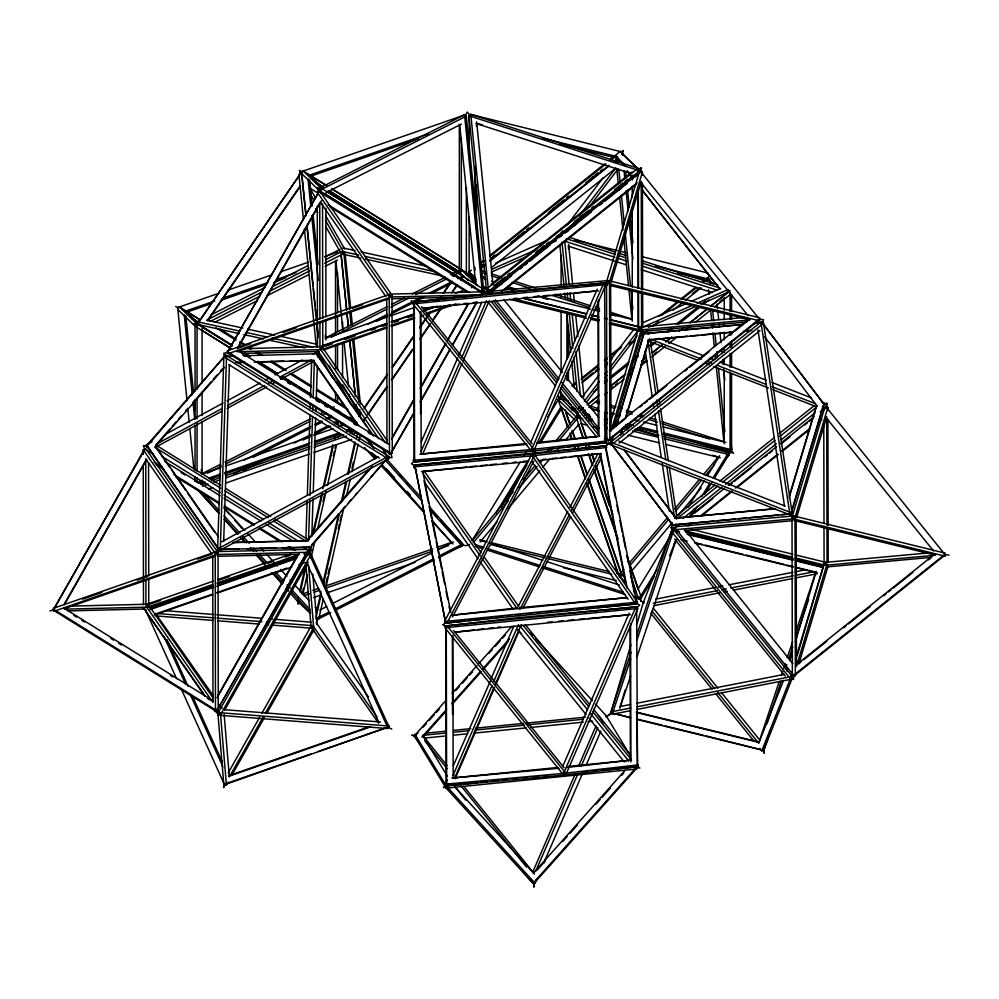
<?xml version="1.0" encoding="UTF-8"?>
<svg xmlns="http://www.w3.org/2000/svg" width="999" height="999" viewBox="0 0 999 999"><rect width="100%" height="100%" fill="white"/><g stroke="black" fill="none" stroke-linecap="round" stroke-linejoin="round"><path stroke-width="1.5" d="M282.53 547.764L311.463 547.19L217.607 549.525L223.876 356.081L232.73 356.044M220.28 549.65L226.548 356.206L223.876 356.081M223.689 541.333L229.42 364.36M305.919 538.911L307.13 501.648M307.33 495.442L309.94 414.71M310.14 408.504L310.289 403.846M310.489 397.639L311.7 360.377L314.373 360.514L254.171 362.137M232.904 542.632L308.529 540.596L309.84 500.237M309.99 495.579L312.562 416.396M312.762 410.189L312.912 405.532M313.162 397.777L314.323 362.063M311.825 536.276L313.037 498.826M313.236 492.594L315.659 417.707M315.871 411.463L316.021 406.793M316.221 400.549L317.332 366.221M317.632 356.868L317.732 353.746L243.544 355.756M414.772 465.047L445.679 623.126L636.525 603.933L636.688 602.172L605.619 445.841L414.772 465.047L445.679 623.126M533.129 454.832L532.654 450.262M454.807 548.588L462.175 546.041L462.437 543.768L429.295 506.73M316.77 621.803L317.133 618.768M489.51 294.355L489.872 291.396L608.204 280.557L759.752 317.794L759.39 320.766L756.318 321.041M600.162 284.216L607.842 283.516L608.204 280.557M608.379 440.234L607.892 444.18L605.069 442.132M609.902 322.565L639.922 329.945L640.284 326.985L744.23 317.457M678.021 530.457L674.987 529.707L675.349 526.748L793.681 515.909L945.229 553.146L944.867 556.118L941.795 556.393M674.987 529.707L793.318 518.868L793.681 515.909M793.368 679.532L793.855 675.586M795.379 557.917L825.399 565.297L825.761 562.337L928.146 552.947M471.528 273.788L471.029 276.623L475.487 278.059M622.514 154.308L623.164 150.524M298.139 598.189L297.452 601.223L310.389 613.411M299.85 590.584L305.344 566.271M307.742 555.631L309.802 546.503M312.55 534.353L321.803 493.306M322.839 488.748L332.792 444.667M334.153 438.586L334.84 435.552M337.25 424.912L337.937 421.878M300.237 592.282L306.044 566.57M308.766 554.47L310.477 546.915M313.549 533.304L322.427 493.968M324.138 486.413L333.354 445.566M334.715 439.523L335.739 434.99M338.124 424.4L338.811 421.366M302.11 594.268L303.471 588.186M323.027 501.548L324.4 495.467M333.316 455.956L334.353 451.386M335.04 448.351L335.726 445.317M302.834 594.442L307.267 574.775M311.026 558.141L314.785 541.495M317.507 529.395L326.049 491.583M327.41 485.539L336.626 444.705M338.336 437.137L339.36 432.604M340.721 426.548L341.408 423.526M316.608 611.376L321.054 591.72M323.102 582.642L338.461 514.585M341.196 502.485L345.966 481.306M347.677 473.738L354.845 441.983M316.121 616.97L321.266 594.168M323.664 583.528L339.448 513.611M342.195 501.448L346.653 481.693M348.364 474.088L355.232 443.693M356.593 437.612L357.63 433.054M326.036 583.279L327.397 577.235M328.084 574.213L329.445 568.156M338.324 528.833L339.348 524.288M340.035 521.266L341.396 515.222M351.985 468.331L353.346 462.275M323.177 599.363L318.718 619.13L315.771 618.481M325.574 588.723L343.756 508.166M346.503 496.016L350.274 479.295M351.985 471.69L358.166 444.33M359.19 439.772L360.227 435.214M197.565 323.738L300.512 173.664L197.565 323.738L231.793 345.005M630.406 710.701L612.112 714.273L611.113 711.85L630.869 644.73M637.012 623.851L643.593 601.473M620.329 706.268L625.149 689.884M786.8 671.103L787.674 668.119M789.872 660.676L792.494 651.748M795.566 641.321L816.158 571.328M636.513 709.502L792.007 679.108L791.021 676.673L792.332 672.202M797.165 655.794L823.488 566.308L820.441 566.908M792.007 679.108L793.331 674.625M610.751 437.4L609.865 440.372L606.88 440.084L606.53 281.893L639.397 171.778L642.382 172.078L642.394 175.175M609.865 440.372L609.515 282.18L642.382 172.078M611.101 282.355L641.258 181.343L641.508 289.86M610.664 421.903L638.611 328.321L641.595 328.609L641.508 292.957M641.595 328.609L610.988 431.106L610.651 283.841M613.423 428.471L642.744 330.269M821.503 401.848L824.4 402.984L790.534 515.072L610.526 444.667L613.186 435.751M616.296 425.362L643.393 334.815L644.38 332.58L648.738 334.278M610.526 444.667L613.286 436.488M616.395 426.098L644.38 332.58M620.978 432.929L622.315 428.484M625.861 416.62L648.476 341.034M620.641 435.139L622.852 427.722M625.524 418.831L649.462 338.798M789.447 495.504L816.058 406.581M789.11 497.714L816.608 405.819M791.87 510.614L823.413 405.219M796.228 672.752L795.341 675.724L792.357 675.436L792.007 517.245L824.874 407.13L827.859 407.43L827.871 410.527M795.341 675.724L794.992 517.532L827.859 407.43M796.578 517.707L826.735 416.695M795.629 658.978L824.088 563.673L824 526.461M798.9 663.823L828.221 565.621M630.981 652.31L610.801 712.649L630.594 717.906M636.887 634.64L671.815 530.157L679.395 532.005M612.437 713.473L630.644 659.028M637.037 639.897L673.451 530.981L671.815 530.157M619.767 708.453L630.631 675.948M637.05 656.743L676.073 540.034M759.527 740.546L779.282 681.455M781.255 675.536L782.741 671.103M783.728 668.156L785.214 663.723M787.187 657.817L792.619 641.558M795.591 632.704L815.346 573.601M767.082 723.651L781.405 680.806M785.364 668.98L786.837 664.547M788.823 658.641L792.769 646.828M795.728 637.961L808.578 599.55M636.65 719.392L763.785 750.424L770.179 731.293M298.077 603.871L298.963 601.373L298.052 603.896M440.571 519.88L462.637 543.956L461.963 545.854L438.486 557.817M386.201 722.24L388.861 726.023L387.924 728.571L218.769 715.222L219.705 712.674L217.033 708.89M223.639 787.537L224.875 784.165M378.671 723.276L311.875 628.221L312.812 625.674L272.665 622.514M309.84 553.533L311.089 550.137M223.601 787.512L224.85 784.14M642.919 603.496L671.465 531.368L673.813 529.757L792.682 677.085L764.135 749.213L761.8 750.823L759.852 748.401M669.58 555.919L675.799 540.197M783.553 680.381L758.678 743.244L717.544 692.27M761.8 750.823L790.346 678.696L792.682 677.085M485.477 293.868L603.808 283.042L605.918 284.578L533.716 451.024L415.397 461.85L413.274 460.314L414.51 457.467M421.303 441.82L457.704 357.879M458.941 355.032L481.78 302.397M421.091 451.348L459.94 361.788M461.788 357.53L486.463 300.662M422.589 454.308L462.05 363.324M463.286 360.477L489.185 300.774M530.631 442.694L597.227 289.161M413.274 460.314L531.605 449.488L603.808 283.042M536.863 878.933L535.014 883.203L532.554 882.854L444.705 786.5L447.152 779.919M453.321 765.696L490.272 681.218M490.971 678.908L513.798 626.273M535.014 883.203L447.152 786.85L448.389 784.003M453.109 775.224L491.958 685.664M493.818 681.393L518.481 624.537M454.607 778.184L494.08 687.2M495.304 684.352L521.203 624.65M455.144 778.745L494.517 687.762M495.754 684.914L519.143 630.893M562.649 766.57L629.245 613.036M563.623 773.363L635.826 606.917L637.949 608.453L565.746 774.899L447.415 785.726L445.304 784.19L563.623 773.363L565.746 774.899M532.629 872.352L575.087 774.262M578.783 765.734L596.016 725.923M535.689 871.29L577.534 774.612M581.231 766.083L597.852 727.697M543.631 863.286L582.429 773.663M586.126 765.122L600.911 730.981M671.228 527.834L675.174 528.234L671.191 527.847L672.564 524.862M762.249 322.652L763.561 319.655L759.602 319.318M217.732 552.447L219.143 549.587L216.683 553.259M316.408 353.683L317.844 350.786M149.051 448.401L146.416 446.765L147.502 444.605L225.749 355.057L388.923 456.506L309.59 548.201L306.968 546.565M146.416 446.765L225.749 355.057M531.905 454.07L534.365 455.594L606.755 447.477L604.308 445.966L531.905 454.07L444.53 621.49L446.99 623.014L465.472 620.941M446.99 623.014L534.365 455.594M452.51 616.945L533.841 461.088M518.169 606.505L567.844 511.338M569.992 507.192L598.064 453.409M519.905 609.402L569.567 514.235M571.728 510.089L601.236 453.546L538.436 460.576M523.001 607.979L570.654 516.658M572.827 512.512L600.986 458.553M227.922 782.205L226.398 784.902L223.726 783.616L217.894 713.311L308.504 552.897L311.176 554.183L311.438 557.242M226.398 784.902L220.567 714.597L311.176 554.183M224.663 710.127L308.254 562.15M228.184 772.926L259.628 717.27M261.925 713.186L311.001 626.311L305.956 565.422M230.082 775.574L263.062 717.195M265.359 713.124L312.912 628.958M231.718 775.461L264.46 717.494M266.745 713.448L313.961 629.87M303.009 547.252L308.266 550.524L216.471 711.525L53.247 610.114L143.494 451.061M53.247 610.114L145.042 449.113L152.947 454.021M64.336 604.008L99.001 542.919M100.537 540.197L145.979 460.114M64.361 604.757L146.766 459.515M414.198 412.962L390.459 454.008L227.235 352.597L319.043 191.596L482.267 293.007L480.731 295.704M227.235 352.597L319.043 191.596M238.336 346.491L319.967 202.597M237.587 348.601L321.541 200.637M217.819 695.691L297.927 554.52M217.083 697.801L298.713 553.921M216.471 711.525L283.766 592.907M285.302 590.209L306.705 552.472M392.595 436.813L414.16 398.813M420.317 387.949L445.729 343.156M447.277 340.434L468.069 303.783M391.845 438.936L414.173 399.563M420.342 388.711L445.754 343.906M448.064 339.835L468.868 303.184M390.459 454.008L413.411 413.574M420.292 401.436L438.648 369.093M440.172 366.396L450.112 348.876M453.171 343.481L476.885 301.698M420.317 402.185L450.149 349.613M452.435 345.567L476.91 302.435M472.177 540.409L520.217 461.963M524.288 455.319L526.735 451.323M547.902 416.758L559.303 398.139L568.219 400.999M495.654 513.498L528.059 460.576M532.117 453.971L534.54 450M538.598 443.381L561.276 406.343M501.011 507.38L526.935 465.047M533.416 454.458L535.839 450.499M540.709 442.557L561.763 408.166M637.799 589.36L671.016 535.127M673.451 531.156L677.497 524.55M688.036 507.342L704.233 480.894M707.479 475.599L719.63 455.756M634.328 597.477L640.259 599.388L639.772 597.577L656.88 569.655M689.447 516.458L694.33 508.479M701.66 496.515L709.802 483.216M713.061 477.897L728.533 452.634L689.934 440.209M640.259 599.388L654.108 576.785M673.651 544.867L676.91 539.547M691.57 515.621L697.265 506.306M704.595 494.343L711.925 482.38M714.372 478.384L729.02 454.458L728.533 452.634M465.159 115.497L467.32 112.063L469.817 115.222M200.312 319.892L179.271 306.78L177.66 309.34L195.255 326.323L230.769 348.451M195.255 326.323L196.865 323.763L179.271 306.78M303.059 170.841L301.448 173.401L319.043 190.384L482.155 291.995L483.753 289.423L320.654 187.824L303.059 170.841L326.735 185.589M319.043 190.384L320.654 187.824M207.917 319.705L299.95 186.164M207.642 320.804L300.549 185.989M358.978 415.397L360.751 412.824M364.285 407.692L387.3 374.3M392.607 366.596L413.848 335.776M420.042 326.798L426.236 317.807M428.009 315.234L429.77 312.662M438.623 299.825L440.397 297.252M443.044 293.406L449.238 284.415M358.703 416.496L361.351 412.649M364.011 408.791L387.025 375.412M392.332 367.707L414.448 335.602M419.767 327.897L425.961 318.906M427.722 316.346L430.382 312.487M439.235 299.65L440.996 297.078M443.656 293.231L451.623 281.668M362.837 421.466L365.497 417.619M368.156 413.761L385.851 388.087M392.045 379.096L412.4 349.55M420.367 337.999L430.107 323.876M432.754 320.017L440.721 308.466M453.109 290.484L456.655 285.339M363.449 421.291L366.109 417.445M367.869 414.872L387.35 386.625M391.77 380.194L413.898 348.089M420.092 339.111L430.706 323.688M432.48 321.129L441.333 308.279M451.948 292.869L457.267 285.165M460.801 280.032L463.461 276.174M558.903 235.814L562.674 230.869M567.382 224.688L603.184 177.71M567.27 231.706L575.674 220.679M579.408 215.772L615.821 167.994M574.787 225.737L583.191 214.71M588.798 207.367L617.732 169.393M582.005 397.327L598.813 375.287M605.344 366.708L607.217 364.26M610.014 360.577L634.29 328.721M578.633 408.628L580.506 406.156M584.278 401.211L599.35 381.431M605.007 374.013L606.893 371.541M609.715 367.832L637.974 330.744M580.544 410.04L582.417 407.567M586.188 402.622L598.438 386.551M605.032 377.897L606.917 375.424M609.74 371.715L637.062 335.864M472.34 540.496L513.286 491.67M523.276 479.757L535.252 465.459M546.241 452.36L549.238 448.788M555.219 441.645L577.197 415.434L580.219 416.183M473.226 542.707L508.179 501.011M519.168 487.912L537.137 466.471M540.134 462.899L542.132 460.514M549.125 452.185L552.122 448.613M558.116 441.458L578.084 417.644L577.197 415.434M480.144 541.957L497.052 521.79M507.992 508.741L539.822 470.779M542.807 467.22L549.775 458.916M556.73 450.611L559.715 447.053M565.684 439.935L578.621 424.513M623.838 572.852L620.854 576.411L619.954 574.2L623.938 569.455M628.908 563.523L667.707 517.257M674.662 508.953L699.537 479.295M703.508 474.55L718.431 456.755M629.795 565.734L668.593 519.455M675.549 511.151L701.41 480.307M705.394 475.561L714.347 464.885M631.368 571.366L672.302 522.539M678.296 515.384L701.261 487.999M727.222 457.03L729.22 454.645L728.333 452.447L663.348 436.526M155.832 445.005L170.205 428.571M172.253 426.223L176.361 421.528M178.409 419.18L181.481 415.659M185.589 410.964L187.637 408.616M192.77 402.747L211.239 381.618M213.287 379.27L217.395 374.575M220.467 371.054L222.527 368.706M224.525 367.345L154.758 447.177L220.804 488.236M369.293 469.006L307.742 539.448L274.713 518.918M307.692 540.434L372.327 466.471M311.688 544.88L339.123 513.486M341.159 511.163L345.229 506.505M348.276 503.021L351.323 499.525M355.382 494.88L357.417 492.557M370.629 477.435L388.923 456.506M446.041 700.299L414.123 736.101L418.019 740.933M452.222 693.368L476.935 665.646M478.996 663.336L511.95 626.385M415.896 735.326L417.944 733.016M423.101 727.247L426.186 723.776M429.283 720.316L434.428 714.535M436.488 712.225L439.572 708.766M456.056 690.284L459.14 686.825M462.225 683.353L467.382 677.584M469.443 675.274L472.527 671.803M488.998 653.321L492.095 649.862M495.179 646.403L500.337 640.621M502.385 638.311L505.482 634.852M421.778 737.2L446.516 709.452M451.673 703.671L480.531 671.303M482.604 668.993L509.403 638.935M446.228 710.988L423.551 736.425L447.028 765.559M452.41 704.058L481.268 671.69M483.329 669.367L508.079 641.633M533.391 873.188L625.124 770.291M537.212 870.092L545.466 860.851M562.986 841.195L567.107 836.575M570.204 833.104L577.41 825.012M595.966 804.195L600.087 799.575M602.16 797.264L610.401 788.011M621.74 775.299L623.801 772.989M532.904 883.416L635.876 767.919L637.649 767.145L534.665 882.641L532.904 883.416L522.19 870.129M607.867 444.155L605.531 446.728L607.892 444.118L611.013 443.544M416.483 470.729L413.811 466.895L415.572 464.947L534.015 453.858L637.487 602.085L635.714 604.02L597.265 607.629M413.811 466.895L532.255 455.806L534.015 453.858M443.244 624.737L445.591 622.152M482.954 290.709L485.589 292.445L481.868 293.306L485.626 292.445L487.624 290.447L485.626 292.432M469.13 154.583L469.13 115.797L470.604 114.273L639.572 168.781L639.572 173.426M621.241 152.572L623.214 150.537M638.086 174.95L638.086 170.292L639.572 168.781M721.191 448.264L730.082 451.123L731.555 449.612L731.555 373.576M304.895 555.569L310.377 553.034L388.923 726.797L224.525 784.752L181.094 688.686M224.525 784.752L225.587 783.753M414.21 461.151L411.426 463.748L414.672 465.746M217.632 715.184L219.056 713.86M446.228 785.027L443.444 787.624L445.779 786.588M487.587 293.656L415.047 301.91L412.937 303.871L531.605 451.236L604.158 442.969L606.268 441.009L604.32 438.598M604.832 283.866L607.654 281.256L608.141 281.955L607.654 281.256M531.605 451.236L533.716 449.275L606.268 441.009M519.617 617.532L447.065 625.786L444.955 627.747L563.636 775.112L636.176 766.845L638.286 764.884L565.734 773.151L563.636 775.112M636.85 607.742L639.672 605.132L636.45 603.121M480.519 266.945L482.942 265.022M491.408 258.242L495.029 255.344M510.764 242.769L524.075 232.13M526.485 230.195L528.908 228.259M548.264 212.787L563.998 200.212M568.831 196.341L566.421 198.277L568.893 196.241M585.776 182.805L593.031 176.998M595.454 175.062L597.877 173.127M481.406 267.982L485.027 265.085M489.872 261.214L608.441 166.433M614.485 161.588L618.119 158.691M491.558 267.507L615.359 168.544M609.765 439.523L759.752 319.543L640.709 171.666L489.51 292.607L489.885 293.144M491.083 292.17L511.65 275.724M520.117 268.956L522.539 267.02M524.962 265.085L527.372 263.149M529.795 261.214L550.362 244.767M560.039 237.025L562.449 235.09M564.872 233.154L591.483 211.863M599.949 205.095L602.372 203.159M604.795 201.224L626.56 183.804M635.027 177.035L637.449 175.1M501.261 291.583L637.162 182.867M504.058 290.172L636.313 184.378M604.745 381.418L607.167 379.483M609.602 377.547L629.02 362.013M633.878 358.142L637.512 355.232M649.65 345.529L653.296 342.62M666.645 331.943L671.503 328.059M676.348 324.176L698.201 306.718M703.059 302.834L705.481 300.899M593.493 392.157L598.351 388.274M604.42 383.429L606.843 381.493M610.489 378.584L628.696 364.023M632.33 361.114L638.398 356.256M650.536 346.566L655.394 342.682M668.743 332.005L673.601 328.122M678.446 324.238L700.299 306.78M703.933 303.871L708.791 299.987M583.453 407.842L581.031 409.777L583.354 407.792M587.075 404.932L599.175 395.267M625.799 373.988L610.064 386.563L624.525 374.95M634.265 367.22L629.42 371.079L633.004 368.194M652.409 352.709L662.087 344.967M665.721 342.07L671.765 337.237M679.033 331.431L683.865 327.56M689.922 322.727L706.855 309.178M710.489 306.281L729.844 290.809M609.315 430.694L748.85 319.081M610.901 430.257L624.238 419.58M640.022 406.968L642.444 405.02M644.867 403.084L647.302 401.136M649.725 399.2L666.708 385.614M684.914 371.054L687.337 369.106M689.76 367.17L709.178 351.636M729.807 335.14L732.23 333.191M734.665 331.256L749.225 319.605M608.553 440.497L608.191 439.96L759.39 319.018L759.752 319.543M675.361 528.496L674.987 527.959L679.832 524.088M688.299 517.32L724.587 488.286M728.209 485.389L776.598 446.69M780.219 443.781L814.085 416.695M820.142 411.85L826.185 407.018L945.229 554.895L794.03 675.848L674.987 527.959M689.872 516.883L692.295 514.947M694.705 513.011L712.849 498.501M729.782 484.952L732.205 483.017M734.627 481.081L751.56 467.532M764.859 456.893L767.282 454.957M769.705 453.022L772.127 451.086M781.805 443.344L790.271 436.575M804.782 424.962L807.204 423.027M809.615 421.091L813.248 418.194M822.926 410.452L826.548 407.542L826.185 407.018M687.949 525.961L691.595 523.051M700.087 516.258L731.63 491.021M735.276 488.111L777.746 454.133M781.38 451.223L809.29 428.896M818.993 421.141L821.428 419.193M689.535 525.524L693.169 522.614M701.66 515.821L732.005 491.545M736.85 487.674L778.109 454.67M782.966 450.786L809.652 429.433M818.144 422.639L821.79 419.73M796.003 665.084L934.327 554.433M798.8 663.673L801.223 661.725M803.658 659.79L826.71 641.346M843.693 627.759L846.116 625.811M848.551 623.875L870.391 606.405M883.74 595.729L886.163 593.781M888.586 591.845L891.021 589.897M893.443 587.961L912.861 572.427M928.633 559.815L931.056 557.867M476.298 279.77L468.931 272.115L471.353 270.192M479.832 263.424L483.466 260.527M489.522 255.694L604.557 163.948M609.402 160.09L620.304 151.398L639.76 170.717L488.399 291.433L482.892 286.139M479.632 264.66L484.49 260.789M490.559 255.944L605.968 163.898M610.826 160.027L615.684 156.144L625.511 165.622M480.482 266.745L482.904 264.81M492.594 257.08L495.017 255.157M516.82 237.774L524.088 231.98M526.498 230.045L528.921 228.109M553.146 208.791L564.048 200.1M589.472 179.82L597.951 173.064M600.374 171.129L602.797 169.193M481.493 267.008L483.928 265.072M489.997 260.227L609.04 165.285M613.91 161.401L617.544 158.504L624.1 164.823M491.146 284.328L632.055 171.94M483.229 285.901L486.525 289.086L637.899 168.356M494.23 285.714L505.157 276.998M507.592 275.062L510.014 273.114M535.526 252.772L544.03 245.991M546.465 244.056L548.888 242.12M574.4 221.766L588.985 210.14M591.408 208.204L593.843 206.269M614.485 189.798L622.989 183.017M625.424 181.081L627.859 179.146M630.282 177.198L632.717 175.262M571.815 385.989L575.449 383.092M581.505 378.271L598.463 364.747M604.52 359.915L606.93 357.992M609.353 356.056L621.465 346.391M659.003 316.458L678.383 300.999M680.806 299.076L695.341 287.487M702.597 281.693L709.864 275.886M572.827 386.263L575.262 384.315M581.331 379.483L598.339 365.909M604.407 361.064L606.843 359.128M610.489 356.218L621.415 347.502M661.513 315.534L678.508 301.973M682.155 299.063L696.74 287.437M704.02 281.618L706.455 279.683M583.379 380.619L593.056 372.889M595.479 370.966L597.902 369.031M629.395 343.918L631.805 341.983M692.357 293.694L699.625 287.899M581.98 382.792L598.988 369.23M605.069 364.385L607.492 362.45M609.927 360.514L612.35 358.579M629.358 345.017L635.439 340.172M640.297 336.288L647.577 330.482M652.447 326.598L658.516 321.753M673.089 310.127L682.816 302.385M685.239 300.449L701.036 287.849M588.199 403.933L597.889 396.203M652.384 352.734L662.075 345.017M666.907 341.146L671.753 337.287M681.443 329.558L683.865 327.635M689.922 322.802L706.88 309.278M711.713 305.419L729.882 290.934M610.514 388.898L612.936 386.963M615.372 385.027L617.794 383.092M640.883 364.685L645.741 360.801M654.245 354.021L656.668 352.085M685.826 328.833L689.472 325.924M719.842 301.71L724.7 297.827M582.804 412.075L585.227 410.139M588.861 407.242L598.538 399.513M604.595 394.692L607.017 392.757M610.651 389.86L623.975 379.233M628.821 375.374L632.454 372.477M640.933 365.721L646.977 360.889M651.823 357.018L665.147 346.403M668.781 343.506L677.26 336.738M685.739 329.982L690.571 326.124M695.416 322.252L711.163 309.702M714.797 306.805L730.544 294.243M671.865 524L610.202 442.545L761.438 321.653L824.724 405.094L822.302 407.03M675.911 524.063L673.488 525.986L611.825 444.543L763.061 323.639M619.18 443.181L759.964 330.632M676.173 516.046L715.009 484.99M719.854 481.118L774.475 437.45M779.332 433.566L814.522 405.432M677.797 518.031L717.844 486.014M722.702 482.13L774.887 440.409M779.744 436.538L816.158 407.43M683.166 518.256L721.877 487.3M725.511 484.403L776.323 443.781M781.168 439.91L815.034 412.837M144.256 449.712L145.042 449.113M481.468 293.606L482.267 293.007M307.48 551.123L308.266 550.524M216.708 553.296L217.77 552.509M467.47 274.975L471.278 275.2L467.507 275L469.992 273.451M641.333 168.007L638.848 169.543L641.296 168.032M559.49 397.552L561.975 396.016M622.477 155.095L622.165 151.998L470.791 114.46L468.931 115.609L486.525 290.834L492.582 292.332M486.525 290.834L488.399 289.685L492.932 290.821M710.002 283.941L709.54 279.32L707.667 280.469L677.684 273.027M730.818 440.484L731.755 449.8L729.882 450.936L663.286 434.428M823.725 564.885L825.574 563.811L826.71 565.172L796.465 666.458L796.141 520.941M381.693 447.552L388.848 458.641L219.405 550.649L147.427 446.74L146.491 444.63L151.96 441.658M165.622 434.24L223.014 403.072M227.11 400.849L259.902 383.042M265.372 380.082L269.468 377.847M274.937 374.887L302.272 360.04M313.199 354.108L315.934 352.622L373.688 436.014M157.567 443.544L222.04 408.541M227.522 405.569L264.56 385.452M268.669 383.229L272.789 380.994M279.645 377.26L311.201 360.139M221.603 411.401L155.769 447.152L169.88 467.507M227.098 408.416L266.87 386.825M272.352 383.841L275.1 382.355M280.582 379.37L313.511 361.501L357.592 425.137M221.84 541.77L378.209 456.868M146.491 444.63L218.469 548.538L387.912 456.531M200.886 483.916L205.02 481.805M210.552 478.996L214.698 476.885M253.384 457.18L310.015 428.321M315.547 425.499L322.452 421.978M327.984 419.168L332.13 417.058M233.479 473.988L255.532 462.762M294.106 443.106L310.639 434.677M314.772 432.567L328.559 425.549M334.066 422.739L338.199 420.641M243.831 470.267L265.871 459.041M303.084 440.084L309.977 436.563M314.111 434.465L330.644 426.036M334.777 423.938L338.911 421.828M319.792 610.052L326.685 606.543M332.192 603.733L431.406 553.184M438.299 549.675L453.459 541.957M328.634 612.225L317.582 617.857L316.908 619.755L330.719 612.712M335.539 608.716L433.628 558.741M439.16 555.919L462.637 543.956M334.865 610.601L434.34 559.927M239.186 333.566L198.039 324.563L197.377 321.803L200.15 320.392M211.226 314.76L265.272 287.325M273.589 283.092L308.229 265.509M324.862 257.055L340.11 249.313M207.942 319.455L261.838 292.083M272.902 286.463L308.841 268.219M325.424 259.79L340.634 252.073M209.99 321.516L259.752 296.253M269.418 291.333L309.503 270.979M324.712 263.261L342.682 254.146L360.851 258.117M376.623 321.341L387.712 315.709M390.484 314.298L423.738 297.415M432.055 293.194L452.847 282.642M318.856 191.558L318.856 188.449L464.36 114.823L466.358 116.121L466.358 125.437M318.856 188.449L320.854 189.76L466.358 116.121M327.26 191.983L461.326 124.138M195.067 391.108L195.067 324.388L197.839 322.989M195.067 324.388L197.065 325.699L199.837 324.3M214.523 322.327L257.38 300.649M267.045 295.741L308.516 274.762M325.1 266.371L337.537 260.077M325.262 337.999L387.462 306.518M391.608 304.42L404.046 298.127M412.337 293.931L445.517 277.148M451.048 274.35L459.34 270.142L461.338 271.453L453.034 275.649M331.406 337.212L386.7 309.228M390.846 307.13L408.803 298.039M415.721 294.543L447.515 278.459M367.969 324.176L387.375 314.36M391.533 312.25L420.629 297.527M428.946 293.319L452.497 281.393M458.042 278.584L463.586 275.786M201.473 473.938L220.829 464.148M224.975 462.05L310.664 418.681M320.342 413.773L323.102 412.375M331.406 408.179L334.166 406.78M207.617 473.151L221.441 466.158M225.587 464.048L309.902 421.391M322.34 415.084L326.486 412.987M199.837 482.554L202.61 481.143M244.181 460.114L310.701 426.448M314.86 424.338L321.778 420.841M325.936 418.731L331.481 415.934M495.554 263.174L546.441 240.722M556.343 236.351L560.576 234.478M491.683 269.343L536.65 249.5M542.27 247.015L556.318 240.821M491.196 272.19L526.323 256.681M537.562 251.723L547.39 247.377M642.045 323.077L687.012 303.234M691.221 301.373L720.729 288.349M643.418 326.935L692.894 305.095M697.14 303.221L728.234 289.498M648.588 327.272L696.64 306.056M700.886 304.183L729.158 291.708M605.869 716.708L608.216 715.696M560.639 406.88L558.129 399.55L560.976 398.551L579.058 416.046L586.613 438.049M558.129 399.55L576.211 417.045L579.058 416.046M467.095 545.267L469.605 544.38M728.895 453.521L732.667 452.197M390.222 294.106L227.235 350.849L228.034 353.746L391.021 296.99L482.267 294.755L481.468 291.858L390.222 294.106L391.021 296.99M237.487 348.301L250.749 343.681M283.154 332.392L296.416 327.784M352.397 308.291L362.699 304.707M388.549 298.876L236.813 351.698L321.753 349.613L320.954 346.715L243.744 348.614M320.954 346.715L387.25 323.639M391.67 322.103L413.761 314.41M424.076 310.826L437.337 306.206M344.917 339.398L355.194 335.826M371.341 330.194L375.749 328.671M408.054 317.42L412.462 315.884M323.226 349.101L386.576 327.048M390.996 325.512L414.56 317.307M426.348 313.199L449.912 304.995M323.688 349.962L386.825 327.984M391.233 326.448L414.722 318.269M420.591 316.221L423.539 315.197M426.473 314.173L455.831 303.958M303.871 553.808L308.266 552.272L307.467 549.375L216.234 551.623L53.247 608.366L54.046 611.251L57.13 611.176M82.642 599.15L101.798 592.482M137.15 580.169L147.465 576.585M197.552 559.14L210.801 554.532M54.046 611.251L217.033 554.507L308.266 552.272M64.298 608.703L214.548 556.393M69.743 606.131L146.965 604.233L213.249 581.156M217.67 579.62L291.333 553.983M150.362 604.07L160.639 600.499M219.368 580.044L229.645 576.473M267.832 563.174L272.228 561.65M285.452 557.042L289.847 555.506M64.361 609.178L147.765 607.13L212.575 584.565M216.995 583.029L299.488 554.308L217.645 556.318M149.688 607.479L212.824 585.501M217.233 583.965L296.528 556.356M149.987 608.965L213.262 586.9M217.67 585.364L297.128 557.654M304.495 555.094L310.377 553.034M150.387 609.452L213.661 587.387M216.608 586.363L296.066 558.653M212.412 594.143L156.855 613.523L213.998 617.882M216.808 592.619L286.975 568.144M154.333 615.022L212.812 594.63M217.195 593.106L291.758 567.095M299.076 564.547L304.92 562.512M228.521 775.786L367.407 727.359M228.908 776.273L370.729 726.822M227.06 783.241L310.939 753.995M318.294 751.435L388.923 726.797M480.819 292.195L483.753 291.184L466.158 115.934L464.547 115.01L301.448 171.653L305.819 215.085M309.166 175.237L428.571 133.766M310.776 176.174L418.381 138.799M218.806 293.306L177.66 307.592L187.013 400.636M227.622 290.247L271.703 274.925M280.519 271.865L308.441 262.175M324.6 256.556L337.824 251.96M185.377 311.176L214.86 300.936M222.228 298.376L267.932 282.505M276.773 279.433L295.941 272.777M186.988 312.113L210.577 303.921M220.891 300.337L266.583 284.465M275.437 281.393L285.751 277.809M325.549 338.374L387.462 316.87M390.409 315.846L413.998 307.655M436.113 299.975L443.481 297.415M455.269 293.319L464.123 290.247M471.491 287.687L474.438 286.663M321.99 345.879L386.638 323.414M391.046 321.89L414.56 313.723M423.376 310.652L432.192 307.592M479.208 291.258L482.155 290.247L483.753 291.184M325.062 346.303L332.417 343.743M382.367 326.398L386.775 324.862M394.13 322.315L398.539 320.779M201.761 474.313L220.929 467.657M225.349 466.121L310.851 436.426M313.798 435.402L332.954 428.746M338.848 426.698L344.755 424.65M196.728 482.317L202.61 480.282M208.491 478.234L220.242 474.15M224.65 472.627L309.877 443.019M314.285 441.496L339.26 432.817M346.603 430.257L351.011 428.733M198.339 483.254L202.747 481.73M210.09 479.17L220.379 475.599M224.787 474.075L308.541 444.98M314.423 442.932L340.871 433.753M346.74 431.705L352.622 429.67M200.949 484.315L205.369 482.779M211.251 480.744L220.08 477.672M225.974 475.636L309.877 446.553M314.285 445.017L343.731 434.815M349.613 432.767L354.033 431.243M202.16 486.076L208.042 484.028M213.923 481.993L219.817 479.945M225.699 477.909L309.603 448.826M314.023 447.29L346.403 436.063M352.285 434.016L356.705 432.492M208.379 489.098L212.762 487.574M225.924 483.017L309.29 454.12M313.674 452.597L351.698 439.41M302.622 593.993L308.466 591.957M312.862 590.434L318.706 588.411M324.55 586.388L432.779 548.863M437.162 547.34L451.785 542.27M303.808 595.754L309.665 593.731M314.048 592.207L319.905 590.172M325.749 588.149L432.517 551.136M438.361 549.113L448.601 545.554M313.511 597.577L320.866 595.029M326.748 592.981L415.072 562.362M392.033 295.217L320.055 191.571L317.245 192.22L389.223 295.879L392.033 295.217L392.27 453.384L389.46 454.033L387.674 451.473M227.685 352.485L223.951 353.359L225.212 356.144L223.963 353.321M387.125 440.522L322.764 347.839L319.955 348.489L385.202 442.445M143.257 454.383L143.244 449.737L146.054 449.088L218.032 552.734L218.269 710.901L215.459 711.55L213.686 708.99M143.244 449.737L215.222 553.396L218.032 552.734M49.95 610.876L53.696 610.002M311.626 549.962L307.879 550.836L311.588 549.962L310.314 547.127M213.124 698.039L148.764 605.357L145.954 606.006L212.962 702.509L212.75 555.269M655.781 599.1L715.247 587.474M718.293 586.875L722.864 585.976M728.97 584.79L792.994 572.265M796.041 571.665L805.194 569.88M653.246 603.184L717.195 590.684M721.765 589.785L726.323 588.898M730.893 587.999L793.318 575.799M796.365 575.199L813.111 571.928M654.245 605.606L719.717 592.807M724.275 591.92L727.322 591.321M733.416 590.134L792.794 578.521M795.841 577.922L817.157 573.763M619.979 706.53L630.631 704.445M636.725 703.246L784.402 674.375M611.113 711.85L630.931 707.979M637.037 706.78L791.021 676.673M823.775 403.921L826.885 403.334L826.398 407.317L826.847 403.396L823.8 403.971M643.181 337L642.719 333.903L645.067 333.479M753.383 323.576L763.423 322.427L792.207 513.736L671.503 525.212L671.028 522.127M773.164 508.816L674.587 518.231L775.461 508.816M349.575 309.453L343.818 252.497L340.871 253.022L325.537 226.136M422.614 308.329L441.034 306.231M444.105 305.881L450.237 305.182M453.309 304.832L459.453 304.133M464.048 303.609L467.12 303.259M473.264 302.56L476.336 302.21M536.725 443.381L599.662 436.213M454.632 632.205L474.587 629.932M477.659 629.582L483.791 628.883M488.399 628.359L493.007 627.834M497.614 627.31L500.686 626.96M567.207 767.432L631.68 760.089M453.121 615.084L517.457 607.879M468.556 620.591L483.953 618.868M487.037 618.518L493.194 617.832M496.278 617.494L502.447 616.795M507.067 616.283L510.139 615.933M516.308 615.247L519.38 614.897M453.384 458.066L414.585 461.938L414.086 460.227L413.736 302.035L604.607 282.942L605.469 442.857L577.534 445.641M413.736 302.035L414.248 303.758L605.119 284.665M422.39 308.404L598.538 290.784M422.202 453.946L525.724 443.593M536.55 442.507L596.803 436.488M456.493 457.754L464.248 456.98M467.357 456.668L473.563 456.043M478.209 455.581L482.867 455.119M489.073 454.495L493.731 454.033M499.937 453.409L503.046 453.096M510.801 452.322L513.911 452.01M549.6 448.439L554.258 447.977M558.916 447.515L563.561 447.04M568.219 446.578L572.877 446.116M423.813 471.378L467.07 467.033M470.167 466.72L476.348 466.096M480.981 465.634L487.162 465.01M490.247 464.697L496.428 464.073M502.609 463.461L507.242 462.987M513.424 462.375L516.508 462.062M522.689 461.438L527.322 460.976M542.769 459.415L545.866 459.103M552.047 458.479L556.68 458.017M561.313 457.554L565.946 457.08M570.579 456.618L598.389 453.821M451.361 615.309L627.472 597.589M445.841 621.378L636.688 602.172M446.103 782.542L445.754 625.911L636.638 606.818L637.487 766.733L601.798 770.291M445.754 625.911L446.266 627.634L637.137 608.541M454.42 632.28L630.556 614.66M425.774 733.179L445.954 731.156M453.708 730.369L470.779 728.658M475.424 728.196L523.526 723.376M526.623 723.064L585.576 717.145M445.754 733.041L422.577 735.364L447.365 776.211M453.471 732.267L468.918 730.719M475.099 730.094L524.537 725.137M527.622 724.824L583.241 719.255M424.3 738.111L445.929 735.938M453.646 735.164L467.557 733.778M473.726 733.154L526.248 727.884M530.894 727.422L583.416 722.152M588.049 721.69L592.682 721.228M454.233 777.821L557.754 767.469M568.568 766.383L628.833 760.364M636.675 766.083L636.85 768.993L446.016 788.124L415.097 737.162L414.922 734.265L445.841 785.226L450.499 784.752M458.254 783.978L461.363 783.666M627.36 767.02L630.469 766.708M477.647 782.716L446.615 785.813L446.266 627.634M480.756 782.404L486.963 781.78M491.62 781.318L497.827 780.694M502.472 780.231L507.13 779.769M513.336 779.145L517.994 778.683M524.2 778.059L527.31 777.746M533.516 777.122L538.174 776.66M544.38 776.036L547.477 775.724M583.179 772.165L587.824 771.69M592.482 771.228L597.14 770.766M646.603 333.329L743.443 324.288M754.208 323.289L763.423 322.427M642.719 333.903L742.632 324.588M687.399 336.226L650.149 339.697L658.004 391.895M690.496 335.939L698.251 335.214M701.36 334.915L730.843 332.168M744.817 330.869L749.462 330.432M733.154 332.168L647.802 340.135L655.881 393.868M744.018 331.156L751.772 330.432M421.478 471.628L528.633 461.6M673.85 524.775L713.81 521.053M716.895 520.766L735.339 519.043M738.411 518.756L746.091 518.031M749.163 517.744L778.371 515.022M781.443 514.735L792.207 513.736M519.555 607.667L626.71 597.639M517.282 615.109L520.354 614.822M526.51 614.248L531.118 613.823M537.275 613.236L540.347 612.949M546.503 612.375L551.123 611.95M557.267 611.363L561.888 610.938M566.495 610.501L572.652 609.927M577.272 609.49L583.416 608.915M586.5 608.628L594.193 607.916M512.562 292.245L515.634 291.97M523.326 291.258L526.398 290.984M534.078 290.272L537.15 289.997M589.398 285.202L592.469 284.927M604.333 285.602L607.429 285.314M514.01 298.501L517.107 298.214M523.314 297.652L527.971 297.227M534.178 296.653L538.836 296.228M543.493 295.804L549.7 295.242M554.345 294.817L560.551 294.243M563.661 293.956L571.416 293.256M574.512 292.969L596.241 290.984M639.922 329.945L750.074 319.855L610.489 285.552M642.607 331.468L747.102 321.89M419.855 454.195L526.91 444.393M792.919 520.666L684.315 530.619L792.382 557.18M825.399 565.297L935.551 555.207L794.467 520.529M826.548 566.957L931.043 557.38M517.507 617.732L635.826 606.917M547.589 622.24L552.235 621.815M558.441 621.241L563.099 620.816M567.757 620.391L573.963 619.817M578.608 619.392L584.815 618.831M587.924 618.543L628.259 614.86M451.885 778.071L558.928 768.268M237.612 362.387L243.781 362.212M256.131 361.888L283.916 361.126M290.097 360.964L311.7 360.377M235.652 362.637L244.905 362.387M234.865 542.382L308.529 540.596M217.607 549.525L239.248 548.938M246.978 548.726L276.336 547.939M391.633 298.801L465.759 296.978M241.958 353.396L319.28 351.498M67.957 610.913L145.28 609.015M143.506 445.666L147.053 445.829M388.474 457.455L392.008 457.629L390.959 453.796M165.597 610.689L213.711 614.485M216.82 614.722L261.825 618.281M269.58 618.893L272.69 619.13M275.786 619.38L311.488 622.202M217.083 618.119L261.863 621.653M266.496 622.027L269.58 622.265M155.944 615.921L213.062 620.429M217.695 620.791L259.378 624.088M265.559 624.575L268.644 624.812M271.728 625.062L311.875 628.221M224.575 709.69L380.507 721.99M219.705 712.674L388.861 726.023M606.53 281.893L609.515 282.18M485.714 292.495L489.685 292.882L485.751 292.482L486.401 294.767M792.007 517.245L794.992 517.532M945.079 554.67L949.05 555.069M824.088 563.673L827.072 563.96M636.638 767.582L639.909 768.056L637.087 766.008M444.705 786.5L447.152 786.85M342.882 247.914L355.07 250.574M361.163 251.91L426.685 266.246M358.666 255.02L342.008 251.373L342.682 254.146M364.722 256.343L434.39 271.578M365.397 259.103L442.632 275.999M206.556 320.155L242.907 328.109M247.452 329.096L274.7 335.065M279.245 336.051L315.597 344.006M197.377 321.803L240.035 331.131M246.141 332.467L267.47 337.125M272.04 338.137L313.187 347.128M243.756 334.565L263.574 338.898M269.668 340.234L304.707 347.902M462.3 544.905L466.233 545.741M586.263 417.657L592.307 419.143M604.395 422.102L607.417 422.839M613.473 424.325L616.495 425.062M624.05 426.91L628.583 428.022M634.627 429.495L658.816 435.427M578.084 417.644L582.617 418.756M588.661 420.229L593.194 421.341M621.915 428.371L627.959 429.857M632.492 430.969L658.191 437.25M664.235 438.736L729.22 454.645M581.131 423.688L587.175 425.174M593.231 426.66L599.275 428.134M620.466 433.329L623.488 434.066M628.021 435.177L659.802 442.957M665.846 444.43L720.316 457.767M688.473 534.215L792.906 559.715M795.928 560.451L823.176 567.107M673.451 530.981L679.507 532.455M687.075 534.303L793.019 560.177M796.041 560.914L823.288 567.569M696.153 542.907L702.21 544.393M705.244 545.129L743.119 554.37M746.153 555.119L784.028 564.36M787.05 565.097L793.119 566.583M796.141 567.32L814.322 571.765M681.118 539.672L687.175 541.146M694.755 543.006L793.231 567.045M796.253 567.782L817.469 572.964M480.769 540.122L486.825 541.608M491.358 542.719L545.829 556.056M548.851 556.793L609.365 571.615M616.932 573.463L619.954 574.2M490.734 544.555L545.204 557.892M548.226 558.628L611.775 574.188M563.436 567.657L616.333 580.606M636.313 712.062L759.028 742.02M636.425 712.524L759.153 742.482M615.347 713.761L630.481 717.457M636.538 718.93L662.262 725.212M665.284 725.948L703.121 735.189M706.156 735.926L763.785 750.424M607.842 283.516L759.39 320.766M523.214 298.214L586.251 313.698M592.257 315.172L598.251 316.658M604.258 318.132L607.255 318.868M610.264 319.605L640.284 326.985M513.848 298.963L585.889 316.671M590.397 317.769L599.4 319.98M509.215 299.2L586.513 318.194M591.058 319.318L598.638 321.178M609.24 323.788L639.56 331.231M793.318 518.868L944.867 556.118M690.671 529.133L792.744 554.22M795.741 554.957L825.761 562.337M685.601 532.317L793.206 558.766M796.24 559.515L823.513 566.208M542.594 138.162L617.544 156.756L618.169 162.912M476.261 123.327L482.267 124.813M560.214 144.143L615.684 157.892M574.887 240.035L617.282 250.537M620.304 251.286L626.361 252.797M641.495 256.543L708.104 273.064M655.569 265.934L709.54 279.32M494.517 285.302L497.514 286.051M506.505 288.274L513.998 290.135M537.986 296.091L590.459 309.103M593.456 309.84L599.45 311.326M609.939 313.936L632.429 319.505M524.725 298.701L586.788 314.086M591.333 315.209L598.901 317.095M609.49 319.717L638.249 326.848M592.494 409.365L598.488 410.851M604.482 412.337L607.492 413.074M610.489 413.823L613.486 414.56M616.483 415.309L619.48 416.046M634.465 419.767L638.973 420.879M643.468 422.003L656.955 425.349M662.949 426.835L725.911 442.445M583.404 413.012L589.46 414.51M604.595 418.269L607.629 419.018M615.197 420.891L618.219 421.64M627.31 423.888L633.366 425.399M639.41 426.898L657.579 431.406M663.636 432.904L731.755 449.8M584.565 414.91L590.621 416.408M604.245 419.78L607.28 420.529M614.847 422.415L617.869 423.164M625.436 425.037L631.493 426.536M637.549 428.047L657.23 432.917M469.13 115.797L638.086 170.292M476.448 123.614L630.769 173.401M569.48 237.337L615.446 252.135M618.418 253.084L625.836 255.469M642.145 260.714L717.781 285.052M566.308 238.674L615.309 254.433M618.281 255.394L625.699 257.779M642.032 263.037L719.243 287.874M727.11 291.908L730.082 292.869L730.082 311.488M564.335 241.034L614.822 257.267M617.794 258.229L626.698 261.089M641.545 265.871L717.27 290.234M568.431 246.191L614.435 261.026M617.394 261.988L626.298 264.86M641.146 269.643L712.374 292.62M480.894 270.392L485.339 271.828M491.283 273.738L501.673 277.085M504.632 278.047L507.604 279.008M515.022 281.393L535.801 288.099M555.094 294.318L590.696 305.806M595.154 307.242L599.6 308.679M609.989 312.038L632.255 319.218M480.894 272.39L485.352 273.826M491.283 275.736L498.701 278.134M501.673 279.083L506.131 280.519M512.062 282.442L529.87 288.187M552.122 295.367L589.223 307.33M595.154 309.24L599.612 310.677M611.488 314.51L615.933 315.946M473.576 275.487L469.13 274.051L469.13 216.646M491.358 281.231L494.33 282.18M497.29 283.142L501.735 284.578M507.667 286.488L516.558 289.36M541.758 297.477L547.677 299.4M496.241 284.74L499.213 285.689M506.63 288.074L512.562 289.985M596.628 400.611L599.587 401.573M611.463 405.394L615.908 406.83M618.881 407.792L621.853 408.753M626.298 410.189L632.23 412.1M639.66 414.498L644.105 415.934M650.037 417.844L655.981 419.755M661.912 421.678L724.238 441.783M595.142 402.135L599.6 403.571M611.463 407.405L614.435 408.354M626.311 412.187L632.242 414.098M638.174 416.021L642.632 417.457M648.563 419.368L657.467 422.24M661.925 423.676L709.402 438.998M564.073 397.577L561.113 396.628L561.113 391.97M589.273 405.706L598.164 408.579M611.513 412.874L614.472 413.836M617.432 414.785L620.404 415.746M713.773 445.866L718.219 447.302M590.484 408.179L599.388 411.039M569.455 407.392L575.337 409.29M615.097 422.09L618.031 423.039M625.399 425.412L629.82 426.835M635.701 428.733L657.792 435.839M571.416 409.69L577.297 411.588M614.11 423.439L617.057 424.388M624.412 426.76L628.833 428.184M712.749 455.207L717.17 456.63M479.458 539.947L486.813 542.32M489.76 543.269L542.769 560.339M547.177 561.763L619.33 584.989M475 544.505L483.903 547.377M486.875 548.326L540.309 565.546M543.281 566.495L623.438 592.32M635.314 596.141L639.772 597.577M475.487 546.328L482.917 548.713M487.362 550.149L539.323 566.883M542.295 567.832L625.424 594.605M658.903 338.249L703.908 355.856M709.715 358.129L714.073 359.827M719.879 362.1L766.333 380.269M772.14 382.542L811.338 397.864M650.911 339.36L701.473 359.141M707.255 361.401L711.588 363.099M717.369 365.359L766.483 384.565M772.264 386.825L815.609 403.771M649.924 341.596L697.602 360.252M704.819 363.074L709.153 364.76M713.486 366.458L768.381 387.937M772.714 389.622L814.61 406.019M618.868 441.071L785.002 506.043M611.513 442.432L791.533 512.837M142.944 608.628L146.491 610.327M311.001 626.311L313.674 627.597L308.504 565.197M217.894 713.311L220.567 714.597M388.236 727.372L391.77 729.095M642.082 601.635L644.268 602.759M791.458 677.896L793.618 678.995M195.954 325.262L193.818 324.038L195.954 325.212M331.993 188.873L466.158 272.44L476.061 281.993M326.461 185.627L309.303 174.937L322.402 187.587M331.743 188.923L459.815 268.694M318.556 184.053L322.502 186.513M329.071 190.609L457.979 270.904M315.622 182.43L323.539 187.375M328.821 190.659L458.216 271.266M318.943 185.115L321.578 186.751M328.159 190.834L458.466 271.803M327.872 191.945L456.88 272.09M325.399 194.131L474.587 287.075M451.198 274.8L453.833 276.436M310.252 188.336L318.182 193.269M328.147 204.745L469.518 292.582M329.995 206.98L467.407 292.357M220.242 329.195L236.101 339.048M240.06 341.508L245.342 344.792M249.313 347.252L251.948 348.901M257.243 352.185L262.525 355.469M271.778 361.213L286.313 370.242M291.596 373.526L311.413 385.839M316.695 389.123L345.766 407.18M215.996 327.834L235.826 340.159M239.785 342.62L243.744 345.08M247.715 347.54L250.349 349.188M255.644 352.472L259.603 354.932M270.18 361.501L284.703 370.529M289.997 373.813L311.139 386.95M316.421 390.234L348.127 409.927M200.037 319.917L185.514 310.876L198.614 323.526M194.768 319.992L198.714 322.452M191.82 318.369L198.426 322.49M244.955 353.184L250.225 356.456M258.117 361.351L277.859 373.626M283.129 376.898L310.776 394.068M316.034 397.34L356.843 422.689M203.209 327.51L232.255 345.604M245.467 353.833L248.102 355.469M258.666 362.05L277.148 373.564M283.753 377.684L311.476 394.955M316.758 398.239L353.733 421.266L349.363 417.058M196.865 323.763L232.38 345.891M244.218 353.259L248.164 355.719M257.367 361.451L277.098 373.751M282.367 377.023L311.301 395.055M316.558 398.326L357.342 423.726M238.137 350.774L388.761 444.368M242.632 354.657L245.267 356.306M279.62 377.647L282.267 379.295M287.55 382.567L290.197 384.215M316.621 400.636L319.268 402.272M324.55 405.557L327.185 407.205M353.621 423.613L356.256 425.262M368.156 432.654L370.791 434.29M201.611 330.07L230.657 348.164M228.034 351.998L391.258 453.409M224.675 357.23L387.849 458.666M228.921 364.647L379.508 458.254M157.155 445.829L220.567 485.252M225.849 488.536L270.754 516.458M224.763 490.696L268.356 517.794M273.639 521.078L305.344 540.784M162.213 456.58L220.117 492.582M224.063 495.029L263.536 519.58M268.806 522.852L297.752 540.846M164.785 461.376L220.08 495.729M224.026 498.176L260.876 521.078M266.146 524.35L292.47 540.709M181.106 472.614L185.065 475.062M154.146 462.262L162.075 467.182M173.963 474.575L218.893 502.485M224.176 505.769L254.57 524.65M259.852 527.934L282.317 541.883M290.234 546.815L295.529 550.099M155.994 464.498L163.923 469.43M175.812 476.81L219.418 503.908M224.7 507.192L253.771 525.249M259.053 528.533L280.195 541.67M288.124 546.59L293.406 549.875M64.136 608.291L213.449 701.061M73.914 615.459L76.561 617.107M81.843 620.391L84.49 622.027M110.914 638.448L113.561 640.084M118.844 643.368L121.478 645.017M170.367 675.386L173.014 677.035M207.367 698.376L210.015 700.012M54.033 609.515L217.258 710.926M302.148 172.303L299.488 170.554L300.374 174.213L299.488 170.517M482.967 290.721L485.626 292.47M175.699 306.493L178.359 308.241M413.986 302.897L411.188 300.861L413.973 302.897M531.605 449.488L533.716 451.024M342.357 422.877L344.48 424.875M349.812 429.907L351.948 431.905M622.165 153.746L639.76 170.717M713.124 283.978L707.667 278.721L711.725 283.179M482.417 275.911L485.689 279.071M482.092 276.149L485.377 279.308M468.931 272.115L475.536 278.484M477.522 285.327L461.138 269.518L459.528 272.09L468.269 280.519M570.816 404.233L560.914 394.692L570.479 404.458M572.677 406.581L575.986 409.765M574.587 419.667L560.901 406.431L567.981 427.048M624.987 577.859L621.828 574.8L618.98 575.799L626.348 582.929M633.703 590.059L635.814 592.095L632.28 581.78M337.924 410.127L344.48 416.458M399.588 475.174L401.698 477.472M406.943 483.204L409.053 485.489M433.216 511.863L437.425 516.446M350.424 429.558L352.522 431.843M371.453 452.497L375.649 457.08M386.163 468.556L394.58 477.722M407.192 491.496L410.352 494.93M342.395 423.414L344.493 425.711M348.701 430.294L350.799 432.592M364.473 447.502L374.987 458.978M381.293 465.859L424.4 512.874M431.755 520.904L451.735 542.694M223.788 507.529L244.817 530.469M247.977 533.916L255.332 541.933M260.589 547.677L263.748 551.111M266.895 554.557L277.41 566.021M280.569 569.467L286.875 576.348M290.035 579.782L292.133 582.08M294.23 584.378L308.953 600.436M315.259 607.317L317.37 609.602M203.047 492.907L218.806 510.102M224.063 515.834L239.822 533.029M242.969 536.475L249.275 543.344M253.484 547.939L256.631 551.373M259.79 554.807L267.145 562.837M269.243 565.134L271.341 567.42M275.549 572.002L283.953 581.181M287.113 584.615L290.259 588.061M292.357 590.347L310.227 609.84M198.164 490.222L219.181 513.149M224.438 518.881L238.099 533.778M242.295 538.361L246.503 542.944M250.712 547.539L253.858 550.973M257.018 554.408L265.422 563.586M267.52 565.871L269.618 568.169M273.826 572.752L283.279 583.066M286.438 586.513L288.536 588.798M291.683 592.245L310.602 612.874M530.719 633.016L532.804 635.314M535.939 638.748L592.419 700.699M595.554 704.133L607.067 716.758M598.389 715.721L601.535 719.168M519.405 631.418L521.503 633.716M454.77 786.725L534.465 874.125M386.838 459.29L421.016 497.477M365.859 438.411L372.078 445.354M385.539 460.402L421.778 500.911M430.07 510.164L462.175 546.041M372.065 453.608L376.223 458.254M382.442 465.209L423.938 511.575M432.242 520.854L452.984 544.043M224.388 508.703L229.583 514.51M234.765 520.304L242.02 528.421M198.339 490.434L219.043 513.573M224.226 519.355L237.687 534.403M240.796 537.874L244.942 542.507M250.112 548.289L252.185 550.611M256.331 555.232L267.72 567.969M271.865 572.589L282.218 584.165M286.363 588.798L288.436 591.108M290.497 593.418L298.788 602.684M622.065 153.784L622.951 154.82M471.715 275.724L470.841 274.688L475.649 280.819M641.645 330.931L643.793 333.566M791.021 513.948L793.194 516.583M610.202 442.545L611.825 444.543M671.465 531.368L790.346 678.696M674.587 538.948L785.251 676.098M653.296 608.129L717.931 688.224M721.852 693.081L760.039 740.421M651.922 610.951L714.61 688.623M650.711 613.161L712.1 689.235M715.996 694.068L753.995 741.158M517.644 629.682L586.138 714.635M589.073 718.281L624.3 761.975M454.857 775.261L456.818 777.684M463.673 786.188L533.141 872.352M424.712 740.846L447.227 768.755M460.926 785.751L526.485 867.057M455.02 786.812L465.721 800.099M640.559 182.143L748.114 315.672M826.036 417.495L933.59 551.023M503.721 299.588L562.387 372.427M565.322 376.074L598.563 417.345M604.42 424.625L607.355 428.271M685.289 530.094L792.831 663.623M495.354 299.862L558.941 378.896M561.863 382.517L598.826 428.421M605.269 436.338L608.191 439.96M493.431 300.899L557.629 380.619M561.513 385.452L598.476 431.356M491.133 301.461L556.643 382.792M560.551 387.649L598.676 435.002M488.061 302.197L555.519 385.964M559.428 390.821L596.578 436.95M421.64 306.718L532.117 443.906M415.047 301.91L533.716 449.275M525.449 624.775L589.647 704.495M593.543 709.327L630.506 755.232M523.164 625.324L588.661 706.668M592.569 711.525L630.706 758.865M520.079 626.073L587.537 709.839M590.471 713.486L628.596 760.826M453.671 630.594L564.148 767.781M447.065 625.786L565.734 773.151M615.684 156.144L617.544 158.504M486.525 289.086L488.399 291.433M730.993 450.362L733.466 453.471M627.16 171.004L632.904 178.297M641.52 189.261L719.967 289.073M627.235 171.179L632.979 178.484M642.544 190.659L719.093 288.037M483.279 290.422L486.251 294.293M761.438 321.653L823.089 403.097M764.672 336.85L817.369 406.456M623.888 449.388L676.585 519.005L625.087 451.136M316.134 622.564L368.456 697.002M312.812 625.674L376.948 716.92M155.332 613.249L213.237 695.629M219.468 704.495L222.14 708.303M146.041 611.763L203.684 693.781M215.21 710.177L218.769 715.222M532.255 455.806L635.714 604.02M531.73 461.301L628.059 599.288M424.138 470.966L481.206 552.734M483.891 556.568L518.668 606.393M423.264 474.188L480.332 555.956M482.117 558.503L516.908 608.329M424.513 482.23L478.034 558.891M479.82 561.45L512.812 608.728M320.617 202.535L385.864 296.491M318.369 351.66L378.796 438.673M211.863 554.008L145.742 458.778L145.916 576.56M144.368 609.178L204.795 696.191M316.87 354.732L350.637 403.484M352.422 406.044L366.633 426.573M368.406 429.133L372.852 435.552M383.516 450.949L388.848 458.641M313.449 360.664L358.416 425.574M368.107 439.572L374.288 448.489M366.408 437.862L372.577 446.778M155.707 446.316L218.306 536.675M171.641 470.054L185.739 490.422M187.512 492.969L214.835 532.417M945.229 554.895L944.867 554.37L793.668 675.312L794.03 675.848M605.756 715.122L629.532 754.32M600.224 717.544L603.421 722.814M310.252 188.699L315.609 198.089M325.562 215.509L344.68 249.038M310.065 193.356L313.898 200.075M325.412 220.23L343.818 252.497M310.964 200.599L312.5 203.284M315.572 208.666L317.869 212.7M342.669 384.765L360.314 415.684M328.746 365.334L351.685 405.557M317.382 351.111L332.692 377.934M309.315 554.033L387.862 727.796M307.03 563.424L378.858 722.339M166.945 639.572L188.112 686.4M192.595 696.328L222.103 761.6M163.948 636.313L185.764 684.552M190.247 694.48L222.964 766.857M145.979 610.988L176.636 678.796M218.469 548.538L219.405 550.649M671.303 527.335L672.639 530.569M558.566 396.041L559.74 398.976M588.623 443.918L590.134 448.326M592.145 454.195L594.655 461.526M596.166 465.934L612.774 514.348M581.093 423.189L585.639 436.451M588.673 445.292L589.685 448.226M591.708 454.12L593.718 460.015M595.741 465.909L609.378 505.669M628.059 560.164L638.161 589.622M576.211 417.045L583.254 437.587M585.264 443.456L586.775 447.852M588.786 453.721L592.819 465.459M594.318 469.867L617.969 538.823M631.043 576.972L638.598 598.975L641.445 597.976L626.86 555.432L628.371 562.949M578.246 424.188L582.792 437.45M585.314 444.817L586.326 447.752M588.349 453.646L592.382 465.434M594.405 471.328L617.632 539.073M565.272 409.852L570.317 424.575M572.34 430.469L575.374 439.31M577.397 445.204L578.908 449.612M580.931 455.507L587.487 474.65M589.01 479.07L621.328 573.339M566.008 413.224L569.53 423.489M572.04 430.819L574.562 438.161M581.106 457.23L586.638 473.376M589.148 480.706L620.841 573.151M569.992 432.942L572.015 438.836M574.537 446.203L575.549 449.138M578.071 456.506L585.651 478.596M587.162 483.017L618.468 574.338M561.65 409.815L567.682 427.422M570.204 434.752L571.715 439.16M574.225 446.491L575.237 449.425M577.747 456.768L585.289 478.771M587.3 484.64L617.994 574.15M564.685 774.138L565.359 776.423M605.469 442.857L604.894 413.224M637.487 766.733L636.863 712.275M317.532 188.137L318.619 192.008M216.234 551.623L217.033 554.507M143.544 445.654L144.618 449.525M146.965 604.233L147.765 607.13M216.958 711.313L218.007 715.147M576.985 414.123L577.647 416.546M605.756 449.125L609.378 467.332M609.977 470.367L612.387 482.517M612.986 485.551L615.409 497.689M616.907 505.282L618.418 512.862M619.929 520.454L622.34 532.604M622.951 535.639L625.362 547.777M629.882 570.541L634.402 593.306M635.014 596.341L636.525 603.933M600.399 453.421L627.21 588.336M600.237 455.182L626.148 585.551M422.739 471.291L450.761 612.275M424.088 480.631L428.596 503.371M429.208 506.406L431.618 518.531M432.217 521.565L435.527 538.236M436.138 541.271L438.549 553.396M439.148 556.431L441.558 568.556M442.157 571.59L444.567 583.716M446.078 591.296L447.577 598.876M449.088 606.455L449.687 609.49M761.076 322.864L789.859 514.173M757.979 329.857L784.54 506.406M659.153 399.575L659.852 404.183M660.539 408.791L668.393 460.989M669.318 467.12L676.947 517.794M656.805 400.012L657.729 406.156M658.428 410.751L665.809 459.89M666.733 466.021L674.362 516.695M645.267 350.874L652.235 397.165M653.159 403.334L653.858 407.967M654.782 414.135L661.288 457.33M662.212 463.499L669.405 511.326M625.674 171.453L626.311 177.66M626.623 180.757L626.935 183.866M627.572 190.072L629.308 207.13M630.094 214.885L632.929 242.807M564.685 240.759L569.068 283.866M570.004 293.094L570.791 300.799M572.202 314.648L574.862 340.821M575.961 351.598L580.506 396.241M561.987 242.133L566.371 285.239M567.157 292.932L567.782 299.088M569.193 312.949L572.789 348.351M573.738 357.592L577.185 391.458M559.852 245.117L563.96 285.452M564.747 293.207L565.222 297.864M566.645 311.825L570.741 352.16M571.69 361.463L574.375 387.837M345.154 253.684L350.637 307.979M350.949 311.089L352.36 325.05M353.771 339.011L360.364 404.158M349.887 312.537L351.124 324.85M352.522 338.711L358.903 401.823M359.69 409.528L360.152 414.148M341.034 254.558L346.628 309.977M346.94 313.062L348.351 326.91L346.99 312.974M349.75 340.771L355.344 396.191M356.281 405.432L356.905 411.588M306.081 215.834L301.835 173.951L298.901 174.475L303.446 219.468M307.33 228.247L313.137 285.652M313.449 288.748L315.172 305.819M315.484 308.916L316.109 315.122M316.895 322.877L318.144 335.289M304.395 228.771L316.308 346.678M717.12 304.021L717.582 308.679M717.894 311.775L718.668 319.53M719.143 324.188L719.455 327.285M720.079 333.491L721.003 342.794M721.628 349.001L722.102 353.646M722.727 359.852L723.189 364.51M723.651 369.155L724.75 380.007M712.624 310.102L713.711 320.866M714.023 323.951L714.322 327.023M714.947 333.179L716.183 345.492M716.795 351.648L717.419 357.804M718.493 368.581L724.837 431.668M708.591 289.698L709.065 294.318M710.601 309.702L711.688 320.479M712 323.551L712.462 328.172M712.924 332.792L714.31 346.641M715.084 354.333L715.546 358.953M716.32 366.645L723.9 442.058M624.038 170.604L624.812 178.359M625.124 181.456L625.436 184.565M626.061 190.759L628.084 210.926M628.87 218.681L632.916 258.991M618.781 169.068L620.179 182.917M620.491 185.989L620.791 189.073M621.415 195.23L624.35 224.463M625.124 232.155L630.531 286.026M630.993 290.634L632.854 309.103M615.834 159.44L616.146 162.512M616.77 168.669L618.306 184.066M618.618 187.138L618.93 190.21M619.705 197.914L622.951 230.232M623.875 239.46L628.508 285.627M628.821 288.711L631.905 319.48M568.618 244.38L572.639 284.39M573.563 293.619L574.338 301.311M575.724 315.16L577.897 336.713M578.821 345.941L583.916 396.728M476.635 121.803L493.019 284.94M470.791 114.46L488.399 289.685M464.547 115.01L482.155 290.247M459.677 124.55L475.761 284.603M341.233 255.594L346.678 309.877M349.8 340.884L355.095 393.618M356.181 404.47L356.655 409.115M335.889 260.489L342.844 329.745M344.081 342.058L348.564 386.688M349.338 394.38L349.65 397.465M309.615 179.77L312.237 205.931M313.162 215.16L318.107 264.41M325.224 335.202L325.524 338.286M308.004 178.833L310.789 206.531M311.713 215.772L318.206 280.407M306.905 225.936L316.408 320.529M316.72 323.639L318.119 337.587M185.826 315.696L193.544 392.657M194.318 400.349L195.255 409.578M201.274 469.605L201.736 474.213M184.216 314.772L192.245 394.792M193.019 402.485L194.718 419.418M187.787 408.391L189.186 422.352M189.81 428.559L193.856 468.881M194.643 476.623L195.105 481.281M312.824 574.05L317.008 624.487M224.151 714.535L229.32 776.935M445.841 785.226L446.016 788.124M827.884 419.83L828.121 525.299M828.134 528.396L828.208 562.524M826.735 418.244L826.985 525.212M826.985 528.309L827.06 562.412M823.775 422.602L824 523.364M642.407 182.929L642.644 289.947M642.657 293.044L642.732 327.173M638.299 188.799L638.523 288.012M638.536 292.67L638.611 326.773M630.581 623.963L630.881 761.925M630.082 626.897L630.369 760.202M598.563 300.087L598.863 436.501M598.051 301.473L598.351 434.777M452.872 635.539L453.184 778.146M452.372 636.912L452.547 714.422M420.854 311.663L421.166 454.27M420.354 313.037L420.567 413.798M414.248 303.758L414.585 461.938M389.223 295.879L389.46 454.033M386.75 299.313L386.963 443.444M322.552 203.709L322.714 318.394M322.727 321.491L322.764 347.839M319.742 202.809L319.905 319.043M319.917 322.14L319.955 346.94M317.257 206.169L317.47 347.277M215.222 553.396L215.459 711.55M148.551 462.774L148.726 575.911M148.726 579.008L148.764 605.357M145.916 579.657L145.954 604.457M143.269 465.247L143.481 604.795M731.555 294.443L731.555 311.513M731.555 314.623L731.555 319.268M731.555 331.68L731.555 334.79M731.555 340.996L731.555 347.202M731.555 353.409L731.555 367.37M730.082 314.585L730.082 319.243M730.082 331.656L730.082 334.752M730.082 342.52L730.082 347.165M730.082 353.371L730.082 367.345M730.082 372.003L730.082 451.123M724.238 298.002L724.238 310.402M724.238 313.511L724.238 319.717M724.238 322.814L724.238 325.911M724.238 332.118L724.238 339.872M724.238 347.627L724.238 352.285M724.238 358.479L724.238 364.685M724.238 370.891L724.25 443.781M638.086 192.02L638.099 288.224M638.099 292.869L638.099 327.01M632.255 175.437L632.255 180.082M632.255 186.289L632.255 197.14M632.255 209.553L632.255 287.088M632.255 290.197L632.255 321.216M568.431 245.742L568.431 248.838M568.431 324.825L568.431 357.405M568.431 369.805L568.431 380.656M566.945 313.948L566.945 358.916M566.945 372.877L566.945 380.631M561.113 255.432L561.113 284.902M561.113 294.218L561.113 297.315M561.113 311.288L561.113 371.803M476.436 123.177L476.436 126.274M476.436 185.202L476.436 223.976M474.962 166.571L474.962 203.784M474.962 267.37L474.962 270.467M466.358 187.5L466.358 274.375M461.326 138.099L461.338 269.905M459.328 124.376L459.34 270.142M342.57 321.878L342.57 329.645M342.57 343.606L342.57 377.734M342.57 402.56L342.57 405.669M337.537 272.477L337.537 312.799M337.537 315.896L337.537 331.406M337.537 343.818L337.537 370.179M337.537 394.992L337.537 402.747M335.539 261.863L335.552 333.204M335.552 345.604L335.552 368.868M335.552 392.132L335.552 401.436M325.874 192.682L325.874 195.792M325.874 208.192L325.874 316.745M325.874 319.842L325.874 340.01M320.854 189.76L320.854 192.869M202.085 328.621L202.085 382.904M202.085 392.207L202.085 415.472M202.085 421.665L202.085 474.4M197.065 325.699L197.065 389.31M197.065 398.626L197.065 418.793M197.065 423.451L197.065 471.54M197.065 477.747L197.065 482.405M195.067 400.412L195.067 419.031M195.067 425.237L195.067 470.229M195.067 476.436L195.067 481.093M641.37 168.044L640.908 171.978L641.395 168.044M578.009 412.512L577.584 415.01L578.009 412.525M646.365 357.542L641.52 361.413L646.328 357.567M391.72 294.955L390.671 295.741L391.758 294.992M611.613 713.061L608.516 715.197L611.613 713.061M197.69 323.264L193.806 323.951L197.69 323.251M415.01 735.714L411.763 735.264L414.997 735.714M319.742 189.323L317.607 188.099L319.742 189.286M446.004 626.773L443.206 624.737L446.004 626.773M793.618 517.307L793.144 516.595L793.618 517.32M764.397 753.271L763.074 750.062L764.41 753.308M641.208 601.398L640.022 598.476L641.208 601.423M533.903 886.925L533.666 883.079L533.853 886.937"/></g></svg>
